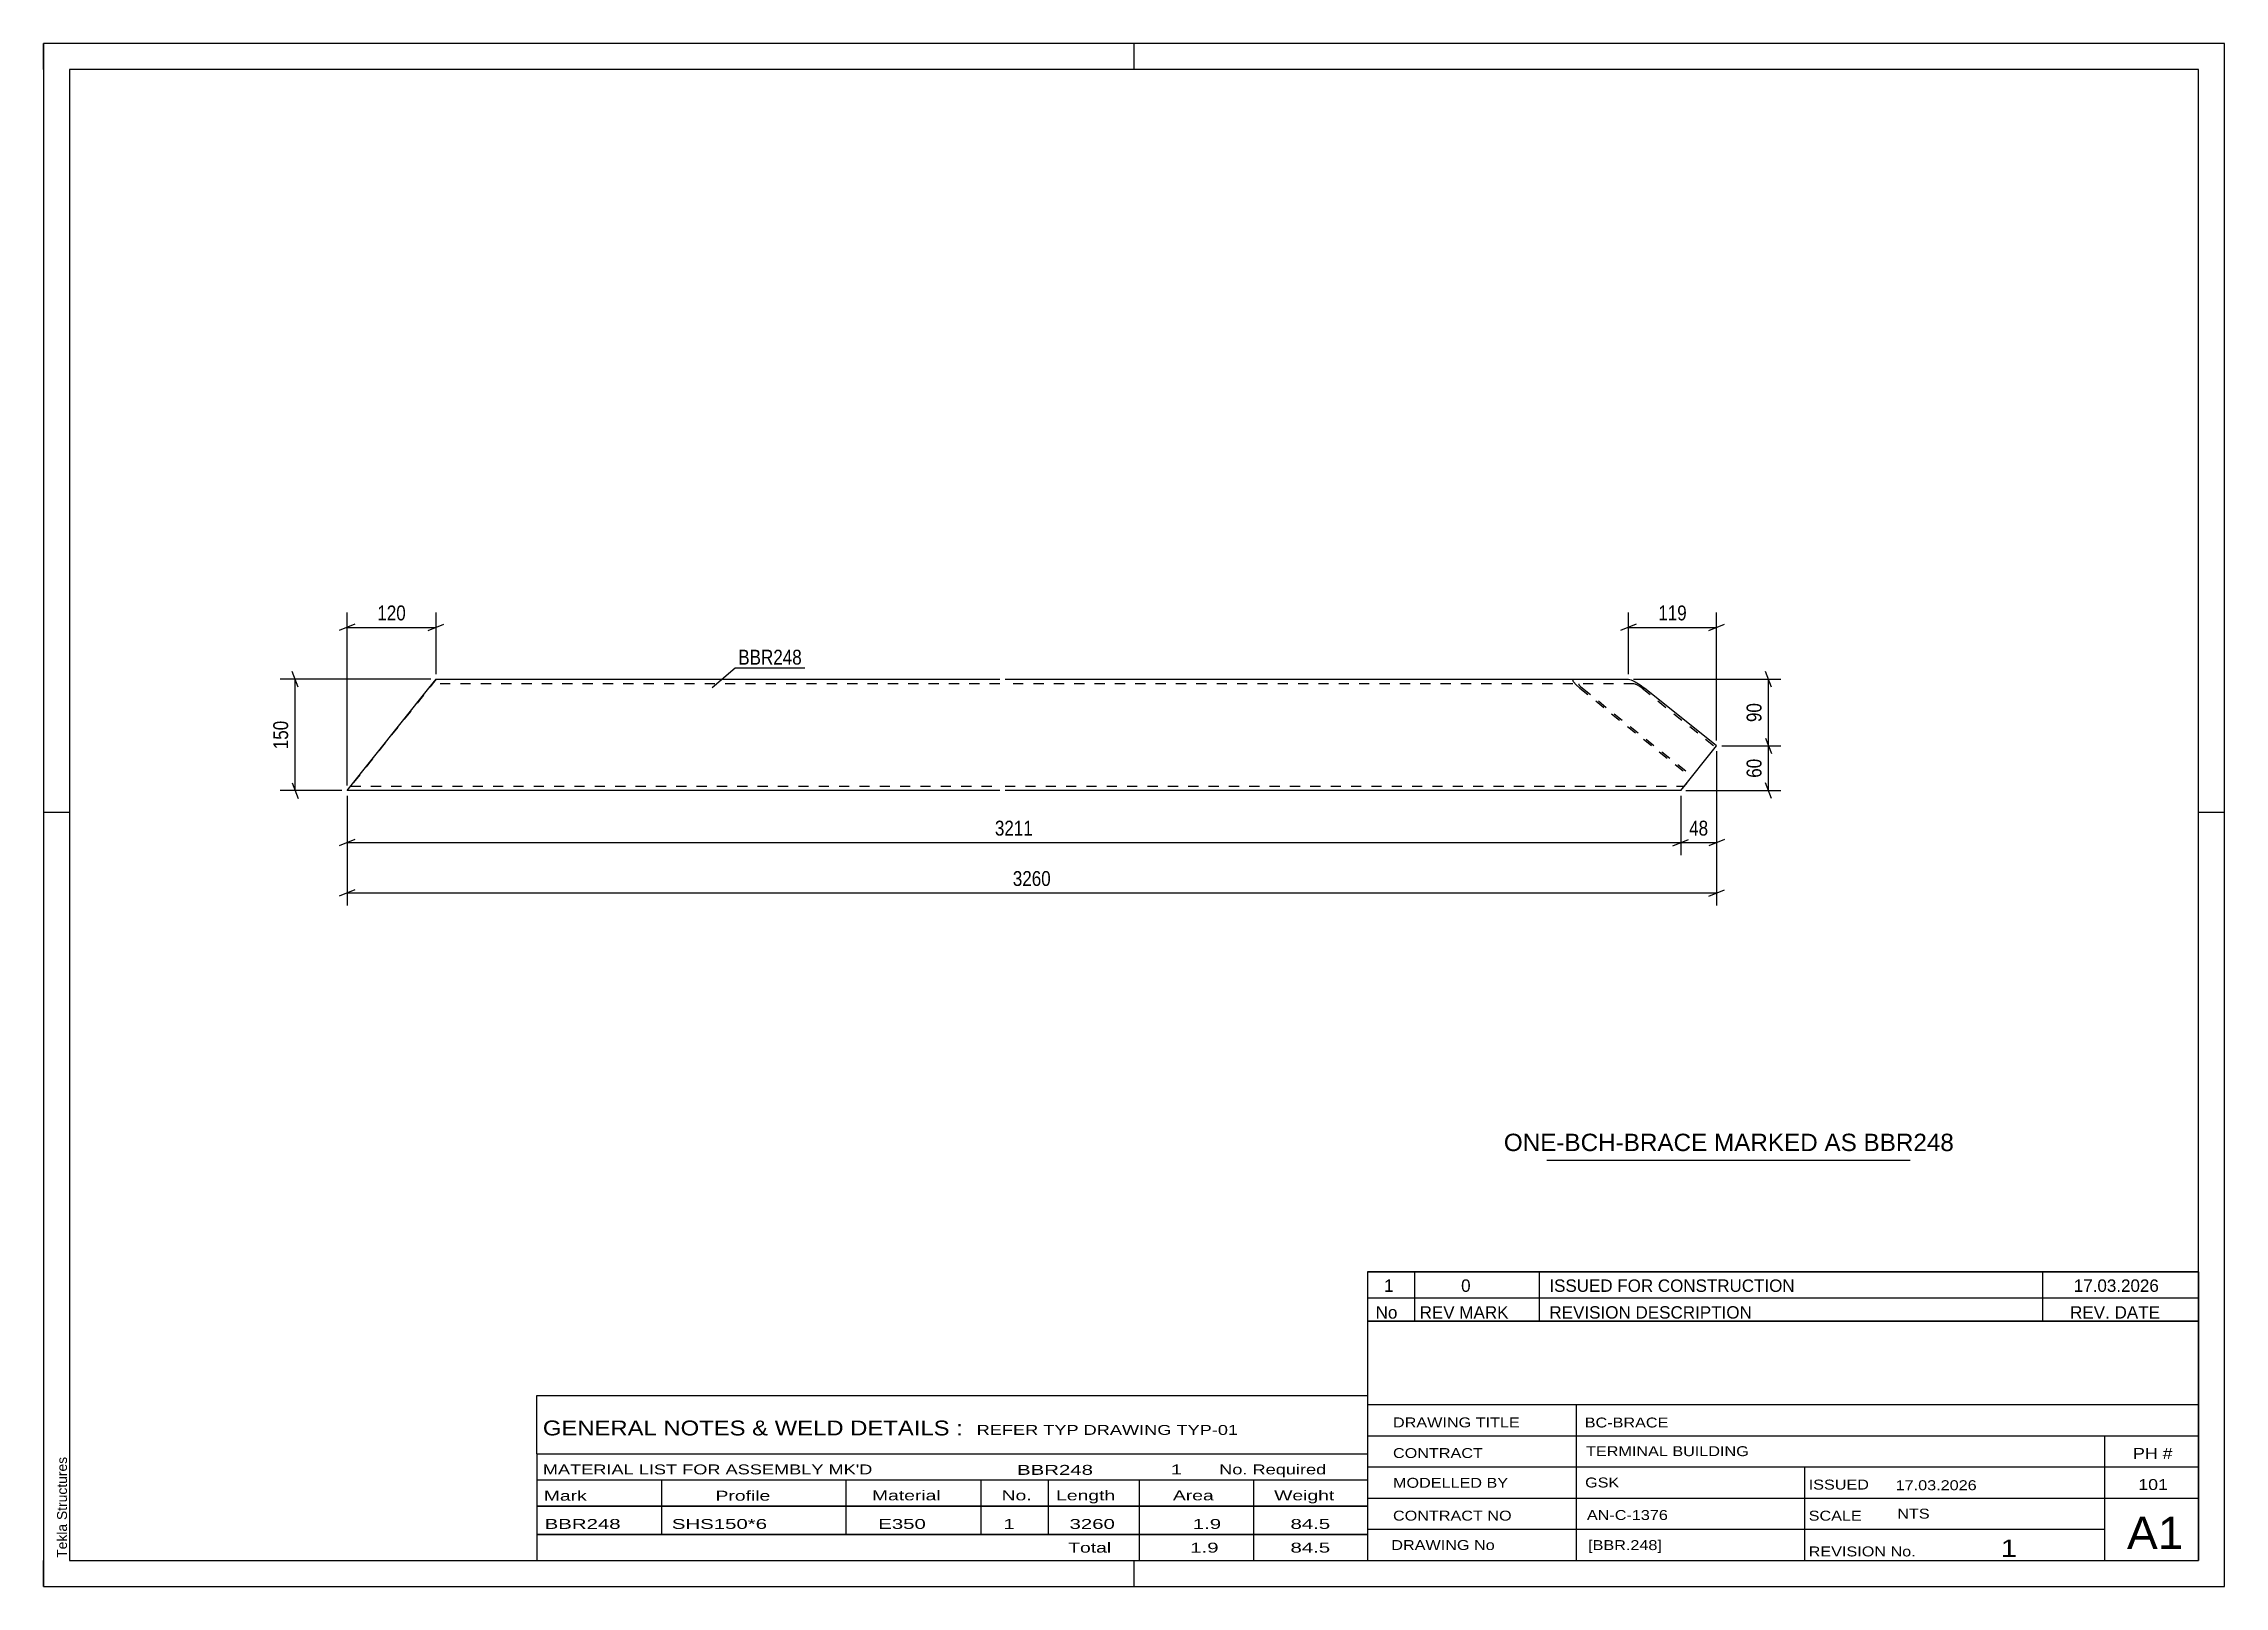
# Model space of a CAD drawing. Header units: millimetres. Extents: x 0 to 420, y 0 to 297.
import ezdxf

# ---------------------------------------------------------------- set-up
doc = ezdxf.new("R2010")
doc.units = ezdxf.units.MM
doc.linetypes.add('DXK_LINE_DOT2', pattern=[3.9198, 1.9599, -1.9599])
doc.styles.add('Arial', font='ARIAL.TTF', dxfattribs={"height": 0.2})
doc.styles.add('Arial Narrow', font='ARIALN.TTF', dxfattribs={"height": 0.2})

# ---------------------------------------------------------------- blocks, each defined once
blk = doc.blocks.new('Unknown-585398383-1162')
at = {"color": 5, "linetype": 'Continuous'}
for p, q in [((420, 297), (0, 297)), ((0, 297), (0, 0)), ((0, 292), (0, 297)), ((210, 292), (210, 297)), ((420, 0), (420, 297)), ((415, 292), (5, 292)), ((5, 292), (5, 5)), ((415, 5), (415, 292)), ((5, 149), (0, 149)), ((420, 149), (415, 149)), ((0, 0), (0, 5)), ((5, 5), (415, 5)), ((210, 0), (210, 5)), ((0, 0), (420, 0))]:
    blk.add_line(p, q, dxfattribs=at)
at = {"color": 174, "linetype": 'Continuous', "style": 'Arial'}
blk.add_text('Tekla Structures', height=1.9102, rotation=90, dxfattribs=at).set_placement((4.5, 5.5))
blk = doc.blocks.new('Part-585398383-1508 - 1502')
at = {"color": 7, "linetype": 'DXK_LINE_DOT2'}
for p, q in [((75.59, 174.62), (58.44, 153.19)), ((74.48, 173.23), (74.7, 173.51)), ((74.7, 173.51), (74.74, 173.56)), ((74.74, 173.56), (74.85, 173.7)), ((74.85, 173.7), (74.9, 173.76)), ((74.9, 173.76), (74.9, 173.76)), ((184.16, 173.76), (74.9, 173.76)), ((75.59, 174.62), (75.59, 174.62)), ((306.28, 173.76), (185.16, 173.76)), ((294.51, 174.49), (294.73, 174.62)), ((294.65, 174.12), (294.51, 174.49)), ((295.13, 173.56), (294.65, 174.12)), ((295.87, 172.9), (295.13, 173.56)), ((295.69, 173.7), (295.8, 173.76)), ((295.74, 173.56), (295.69, 173.7)), ((295.76, 173.51), (295.74, 173.56)), ((295.76, 173.51), (296, 173.23)), ((295.87, 172.9), (317.33, 155.73)), ((296, 173.23), (296.37, 172.9)), ((296.37, 172.9), (317.53, 155.97)), ((306.55, 173.7), (306.28, 173.76)), ((306.95, 173.51), (306.55, 173.7)), ((307.4, 173.23), (306.95, 173.51)), ((307.85, 172.9), (307.4, 173.23)), ((307.85, 172.9), (322.01, 161.57)), ((315.3, 153.19), (317.53, 155.97)), ((58.44, 153.19), (58.44, 153.19)), ((59.12, 154.05), (59.12, 154.05)), ((59.12, 154.05), (184.16, 154.05)), ((185.16, 154.05), (315.99, 154.05)), ((315.99, 154.05), (315.99, 154.05))]:
    blk.add_line(p, q, dxfattribs=at)
at = {"color": 2, "linetype": 'Continuous'}
for p, q in [((58.44, 153.19), (74.22, 172.9)), ((74.22, 172.9), (75.59, 174.62)), ((75.59, 174.62), (75.59, 174.62)), ((75.59, 174.62), (184.16, 174.62)), ((185.16, 174.62), (305.21, 174.62)), ((305.21, 174.62), (305.76, 174.49)), ((305.76, 174.49), (306.54, 174.12)), ((306.54, 174.12), (307.46, 173.56)), ((307.46, 173.56), (308.35, 172.9)), ((322.2, 161.82), (308.35, 172.9)), ((315.3, 153.19), (322.2, 161.82)), ((58.44, 153.19), (58.44, 153.19)), ((184.16, 153.19), (58.44, 153.19)), ((315.3, 153.19), (185.16, 153.19)), ((315.3, 153.19), (315.3, 153.19))]:
    blk.add_line(p, q, dxfattribs=at)
blk = doc.blocks.new('StraightDimension-585398383-1649 - 1502')
at = {"color": 7, "linetype": 'Continuous'}
for p, q in [((322.2, 160.82), (322.2, 140.79)), ((315.3, 152.19), (315.3, 140.79)), ((313.8, 142.59), (316.8, 143.79)), ((315.3, 143.19), (322.2, 143.19)), ((323.7, 143.79), (320.7, 142.59))]:
    blk.add_line(p, q, dxfattribs=at)
at = {"color": 0}
blk.add_wipeout([(321.18, 143.94), (321.18, 148.14), (316.32, 148.14), (316.32, 143.94)], dxfattribs=at)
at = {"color": 3, "style": 'Arial Narrow'}
blk.add_text('48', height=2.863, dxfattribs=at).set_placement((316.92, 144.54))
blk = doc.blocks.new('StraightDimension-585398383-1645 - 1502')
at = {"color": 7, "linetype": 'Continuous'}
for p, q in [((59.94, 185.22), (56.94, 184.02)), ((58.44, 154.19), (58.44, 187.47)), ((74.09, 184.02), (77.09, 185.22)), ((75.59, 175.62), (75.59, 187.47)), ((58.44, 184.62), (75.59, 184.62))]:
    blk.add_line(p, q, dxfattribs=at)
at = {"color": 0}
blk.add_wipeout([(70.35, 185.37), (70.35, 189.57), (63.67, 189.57), (63.67, 185.37)], dxfattribs=at)
at = {"color": 3, "style": 'Arial Narrow'}
blk.add_text('120', height=2.863, dxfattribs=at).set_placement((64.27, 185.97))
blk = doc.blocks.new('StraightDimension-585398383-1650 - 1502')
at = {"color": 7, "linetype": 'Continuous'}
for p, q in [((58.44, 152.19), (58.44, 140.79)), ((315.3, 152.19), (315.3, 140.79)), ((59.94, 143.79), (56.94, 142.59)), ((58.44, 143.19), (315.3, 143.19)), ((313.8, 142.59), (316.8, 143.79))]:
    blk.add_line(p, q, dxfattribs=at)
at = {"color": 0}
blk.add_wipeout([(191.13, 143.94), (191.13, 148.14), (182.61, 148.14), (182.61, 143.94)], dxfattribs=at)
at = {"color": 3, "style": 'Arial Narrow'}
blk.add_text('3211', height=2.863, dxfattribs=at).set_placement((183.21, 144.54))
blk = doc.blocks.new('StraightDimension-585398383-1635 - 1502')
at = {"color": 7, "linetype": 'Continuous'}
for p, q in [((74.59, 174.62), (45.59, 174.62)), ((49.04, 173.12), (47.84, 176.12)), ((48.44, 153.19), (48.44, 174.62)), ((57.44, 153.19), (45.59, 153.19)), ((47.84, 154.69), (49.04, 151.69))]:
    blk.add_line(p, q, dxfattribs=at)
at = {"color": 0}
blk.add_wipeout([(47.69, 167.25), (43.49, 167.25), (43.49, 160.56), (47.69, 160.56)], dxfattribs=at)
at = {"color": 3, "style": 'Arial Narrow'}
blk.add_text('150', height=2.863, rotation=90.0002, dxfattribs=at).set_placement((47.09, 161.16))
blk = doc.blocks.new('StraightDimension-585398383-1657 - 1502')
at = {"color": 7, "linetype": 'Continuous'}
for p, q in [((322.2, 160.82), (322.2, 131.09)), ((58.44, 152.19), (58.44, 131.09)), ((59.94, 134.09), (56.94, 132.89)), ((58.44, 133.49), (322.2, 133.49)), ((320.7, 132.89), (323.7, 134.09))]:
    blk.add_line(p, q, dxfattribs=at)
at = {"color": 0}
blk.add_wipeout([(194.58, 134.24), (194.58, 138.44), (186.06, 138.44), (186.06, 134.24)], dxfattribs=at)
at = {"color": 3, "style": 'Arial Narrow'}
blk.add_text('3260', height=2.863, dxfattribs=at).set_placement((186.66, 134.84))
blk = doc.blocks.new('StraightDimension-585398383-1884 - 1502')
at = {"color": 7, "linetype": 'Continuous'}
for p, q in [((306.71, 185.22), (303.71, 184.02)), ((305.21, 175.62), (305.21, 187.47)), ((320.7, 184.02), (323.7, 185.22)), ((322.2, 162.82), (322.2, 187.47)), ((305.21, 184.62), (322.2, 184.62))]:
    blk.add_line(p, q, dxfattribs=at)
at = {"color": 0}
blk.add_wipeout([(317.05, 185.37), (317.05, 189.57), (310.37, 189.57), (310.37, 185.37)], dxfattribs=at)
at = {"color": 3, "style": 'Arial Narrow'}
blk.add_text('119', height=2.863, dxfattribs=at).set_placement((310.97, 185.97))
blk = doc.blocks.new('StraightDimension-585398383-1941 - 1502')
at = {"color": 7, "linetype": 'Continuous'}
for p, q in [((306.21, 174.62), (334.6, 174.62)), ((332.8, 173.12), (331.6, 176.12)), ((332.2, 161.82), (332.2, 174.62)), ((323.2, 161.82), (334.6, 161.82)), ((331.6, 163.32), (332.8, 160.32))]:
    blk.add_line(p, q, dxfattribs=at)
at = {"color": 0}
blk.add_wipeout([(331.45, 170.65), (327.25, 170.65), (327.25, 165.79), (331.45, 165.79)], dxfattribs=at)
at = {"color": 3, "style": 'Arial Narrow'}
blk.add_text('90', height=2.863, rotation=90.0002, dxfattribs=at).set_placement((330.85, 166.39))
blk = doc.blocks.new('StraightDimension-585398383-1942 - 1502')
at = {"color": 7, "linetype": 'Continuous'}
for p, q in [((323.2, 161.82), (334.6, 161.82)), ((331.6, 163.32), (332.8, 160.32)), ((332.2, 153.19), (332.2, 161.82)), ((316.3, 153.19), (334.6, 153.19)), ((332.8, 151.69), (331.6, 154.69))]:
    blk.add_line(p, q, dxfattribs=at)
at = {"color": 0}
blk.add_wipeout([(331.45, 159.93), (327.25, 159.93), (327.25, 155.07), (331.45, 155.07)], dxfattribs=at)
at = {"color": 3, "style": 'Arial Narrow'}
blk.add_text('60', height=2.863, rotation=90.0002, dxfattribs=at).set_placement((330.85, 155.67))
blk = doc.blocks.new('Unknown-585398383-2015')
at = {"color": 7, "linetype": 'Continuous'}
for p, q in [((255, 60.55), (415, 60.55)), ((415, 60.55), (255, 60.55)), ((255, 60.55), (255, 55.55)), ((264, 60.55), (264, 55.55)), ((288, 60.55), (288, 55.55)), ((385, 60.55), (385, 55.55)), ((415, 60.55), (415, 55.55)), ((255, 55.55), (415, 55.55)), ((255, 55.55), (255, 51.05)), ((255, 55.55), (415, 55.55)), ((264, 55.55), (264, 51.05)), ((288, 55.55), (288, 51.05)), ((385, 55.55), (385, 51.05)), ((415, 55.55), (415, 51.05)), ((415, 51.05), (255, 51.05))]:
    blk.add_line(p, q, dxfattribs=at)
at = {"color": 7, "linetype": 'Continuous', "style": 'Arial Narrow'}
for s, height, width, p in [('1', 2.39, 1.196471, (258.16, 56.7)), ('0', 2.39, 1.196471, (273, 56.7)), ('ISSUED FOR CONSTRUCTION', 2.3861, 1.196471, (290, 56.7)), ('17.03.2026', 2.386, 1.196471, (391, 56.7)), ('No', 2.386, 1.2, (256.54, 51.55)), ('REV MARK', 2.386, 1.2, (265, 51.55)), ('REVISION DESCRIPTION', 2.3861, 1.2, (290, 51.55)), ('REV. DATE', 2.386, 1.2, (390.28, 51.55))]:
    blk.add_text(s, height=height, dxfattribs=dict(at, width=width)).set_placement(p)
blk = doc.blocks.new('Unknown-585398383-2014')
at = {"color": 7, "linetype": 'Continuous'}
for p, q in [((255, 51.05), (255, 5)), ((255, 51.05), (415, 51.05)), ((415, 51), (415, 5)), ((255, 35), (415, 35)), ((295.14, 35), (295.14, 5)), ((255, 29), (415, 29)), ((397, 5.05), (397, 29.05)), ((255, 23), (415, 23)), ((339.14, 23), (339.14, 5)), ((255, 17), (415, 17)), ((255, 11), (397, 11)), ((255, 5), (415, 5))]:
    blk.add_line(p, q, dxfattribs=at)
at = {"color": 7, "style": 'Arial Narrow'}
for s, height, width, p in [('DRAWING TITLE', 1.9089, 1.425378, (259.88, 30.61)), ('BC-BRACE', 1.909, 1.425378, (296.81, 30.59)), ('CONTRACT', 1.909, 1.425378, (259.88, 24.71)), ('TERMINAL BUILDING', 1.9089, 1.425378, (297.06, 25.07)), ('MODELLED BY', 1.9089, 1.425378, (259.88, 18.98)), ('GSK', 1.909, 1.425378, (296.88, 19.04)), ('ISSUED', 1.909, 1.425378, (339.94, 18.64)), ('17.03.2026', 1.909, 1.425378, (356.69, 18.52)), ('CONTRACT NO', 1.9089, 1.425378, (259.88, 12.66)), ('AN-C-1376', 1.909, 1.425378, (297.23, 12.78)), ('SCALE', 1.909, 1.425378, (339.94, 12.65)), ('A1', 6.204, 1.25, (401.24, 7.2)), ('DRAWING No', 1.909, 1.425378, (259.56, 7)), ('[BBR.248]', 1.909, 1.425378, (297.46, 6.99)), ('1', 3.34, 1.5, (376.91, 5.68)), ('REVISION No.', 1.9089, 1.425378, (339.94, 5.77))]:
    blk.add_text(s, height=height, dxfattribs=dict(at, width=width)).set_placement(p)
at = {"color": 7, "linetype": 'Continuous', "style": 'Arial Narrow'}
for s, height, width, p in [('PH #', 2.1, 1.42538, (402.4, 24.55)), ('101', 2.1, 1.42538, (403.41, 18.55)), ('NTS', 1.909, 1.425378, (357, 13.05))]:
    blk.add_text(s, height=height, dxfattribs=dict(at, width=width)).set_placement(p)
blk = doc.blocks.new('Unknown-585398383-2016')
at = {"color": 7, "linetype": 'Continuous'}
for p, q in [((95, 36.75), (255, 36.75)), ((95, 25.5), (95, 36.75)), ((255, 36.75), (255, 25.5)), ((95, 25.5), (255, 25.5)), ((95, 25.5), (95, 20.5)), ((255, 25.5), (255, 20.5)), ((95, 20.5), (255, 20.5)), ((95, 20.5), (95, 15.5)), ((119, 20.5), (119, 15.5)), ((154.5, 20.5), (154.5, 15.5)), ((180.5, 20.5), (180.5, 15.5)), ((193.5, 20.5), (193.5, 15.5)), ((211, 20.5), (211, 15.5)), ((233, 20.5), (233, 15.5)), ((255, 20.5), (255, 15.5)), ((95, 15.5), (255, 15.5)), ((95, 15.45), (95, 10.05)), ((95, 15.45), (255, 15.45)), ((119, 15.5), (119, 10)), ((154.5, 15.5), (154.5, 10)), ((180.5, 15.5), (180.5, 10)), ((193.5, 15.5), (193.5, 10)), ((211, 15.5), (211, 10)), ((233, 15.5), (233, 10)), ((255, 15.45), (255, 10.05)), ((95, 10.05), (255, 10.05)), ((95, 10), (255, 10)), ((95, 10), (95, 5)), ((211, 10), (211, 5)), ((233, 10), (233, 5)), ((255, 10), (255, 5)), ((95, 5), (255, 5))]:
    blk.add_line(p, q, dxfattribs=at)
at = {"color": 7, "style": 'Arial Narrow'}
for s, height, width, p in [('GENERAL NOTES & WELD DETAILS :', 2.8633, 1.4, (96.15, 29.06)), ('REFER TYP DRAWING TYP-01', 1.9089, 1.6, (179.7, 29.16)), ("MATERIAL LIST FOR ASSEMBLY MK'D", 1.9089, 1.6, (96.15, 21.56)), ('BBR248', 1.909, 1.794707, (187.48, 21.47)), ('1', 1.91, 1.794707, (217.08, 21.56)), ('No. Required', 1.9089, 1.6, (226.41, 21.56)), ('Mark', 1.909, 1.7, (96.34, 16.5)), ('Profile', 1.909, 1.7, (129.41, 16.5)), ('Material', 1.909, 1.7, (159.54, 16.56)), ('No.', 1.909, 1.7, (184.5, 16.56)), ('Length', 1.909, 1.7, (195, 16.56)), ('Area', 1.909, 1.7, (217.5, 16.56)), ('Weight', 1.909, 1.7, (237, 16.56))]:
    blk.add_text(s, height=height, dxfattribs=dict(at, width=width)).set_placement(p)
at = {"color": 7, "linetype": 'Continuous', "style": 'Arial Narrow'}
for s, height, width, p in [('BBR248', 1.909, 1.794707, (96.5, 11.06)), ('SHS150*6', 1.909, 1.794707, (121, 11.06)), ('E350', 1.909, 1.794707, (160.74, 11.06)), ('1', 1.91, 1.794707, (184.86, 11.06)), ('3260', 1.909, 1.794707, (197.58, 11.06)), ('1.9', 1.909, 1.794707, (221.32, 11.06)), ('84.5', 1.909, 1.794707, (240.14, 11.06)), ('Total', 1.909, 1.7, (197.33, 6.5)), ('1.9', 1.909, 1.794707, (220.83, 6.5)), ('84.5', 1.909, 1.794707, (240.14, 6.5))]:
    blk.add_text(s, height=height, dxfattribs=dict(at, width=width)).set_placement(p)
blk = doc.blocks.new('Unknown-585398383-2017')
at = {"color": 7, "linetype": 'Continuous'}
blk.add_line((289.5, 82.05), (359.5, 82.05), dxfattribs=at)
at = {"color": 7, "style": 'Arial'}
blk.add_text('ONE-BCH-BRACE MARKED AS BBR248', height=3.3428, dxfattribs=at).set_placement((281.23, 83.8))
blk = doc.blocks.new('Mark-585398383-1542 - 1502')
at = {"color": 0}
blk.add_wipeout([(146.03, 177.45), (146.03, 180.45), (133.79, 180.45), (133.79, 177.45)], dxfattribs=at)
blk.add_wipeout([(146.03, 177.45), (146.03, 180.45), (133.79, 180.45), (133.79, 177.45)], dxfattribs=at)
at = {"color": 30, "linetype": 'Continuous'}
for p, q in [((128.75, 173.06), (133.19, 176.85)), ((133.19, 176.85), (146.63, 176.85))]:
    blk.add_line(p, q, dxfattribs=at)
at = {"color": 3, "style": 'Arial Narrow'}
blk.add_text('BBR248', height=2.863, dxfattribs=at).set_placement((133.79, 177.45))

msp = doc.modelspace()

# ---------------------------------------------------------------- block references
for name in ['Unknown-585398383-1162', 'Part-585398383-1508 - 1502', 'Unknown-585398383-2017', 'Unknown-585398383-2015', 'Unknown-585398383-2014', 'Unknown-585398383-2016']:
    msp.add_blockref(name, (0, 0))

# ---------------------------------------------------------------- next in the draw order: block references
for name in ['StraightDimension-585398383-1645 - 1502', 'Mark-585398383-1542 - 1502', 'StraightDimension-585398383-1649 - 1502']:
    msp.add_blockref(name, (0, 0))

# ---------------------------------------------------------------- next in the draw order: block references
msp.add_blockref('StraightDimension-585398383-1650 - 1502', (0, 0))

# ---------------------------------------------------------------- next in the draw order: block references
msp.add_blockref('StraightDimension-585398383-1635 - 1502', (0, 0))

# ---------------------------------------------------------------- next in the draw order: block references
msp.add_blockref('StraightDimension-585398383-1657 - 1502', (0, 0))

# ---------------------------------------------------------------- next in the draw order: block references
msp.add_blockref('StraightDimension-585398383-1884 - 1502', (0, 0))

# ---------------------------------------------------------------- next in the draw order: block references
msp.add_blockref('StraightDimension-585398383-1941 - 1502', (0, 0))

# ---------------------------------------------------------------- next in the draw order: block references
msp.add_blockref('StraightDimension-585398383-1942 - 1502', (0, 0))

doc.saveas('drawing.dxf')
